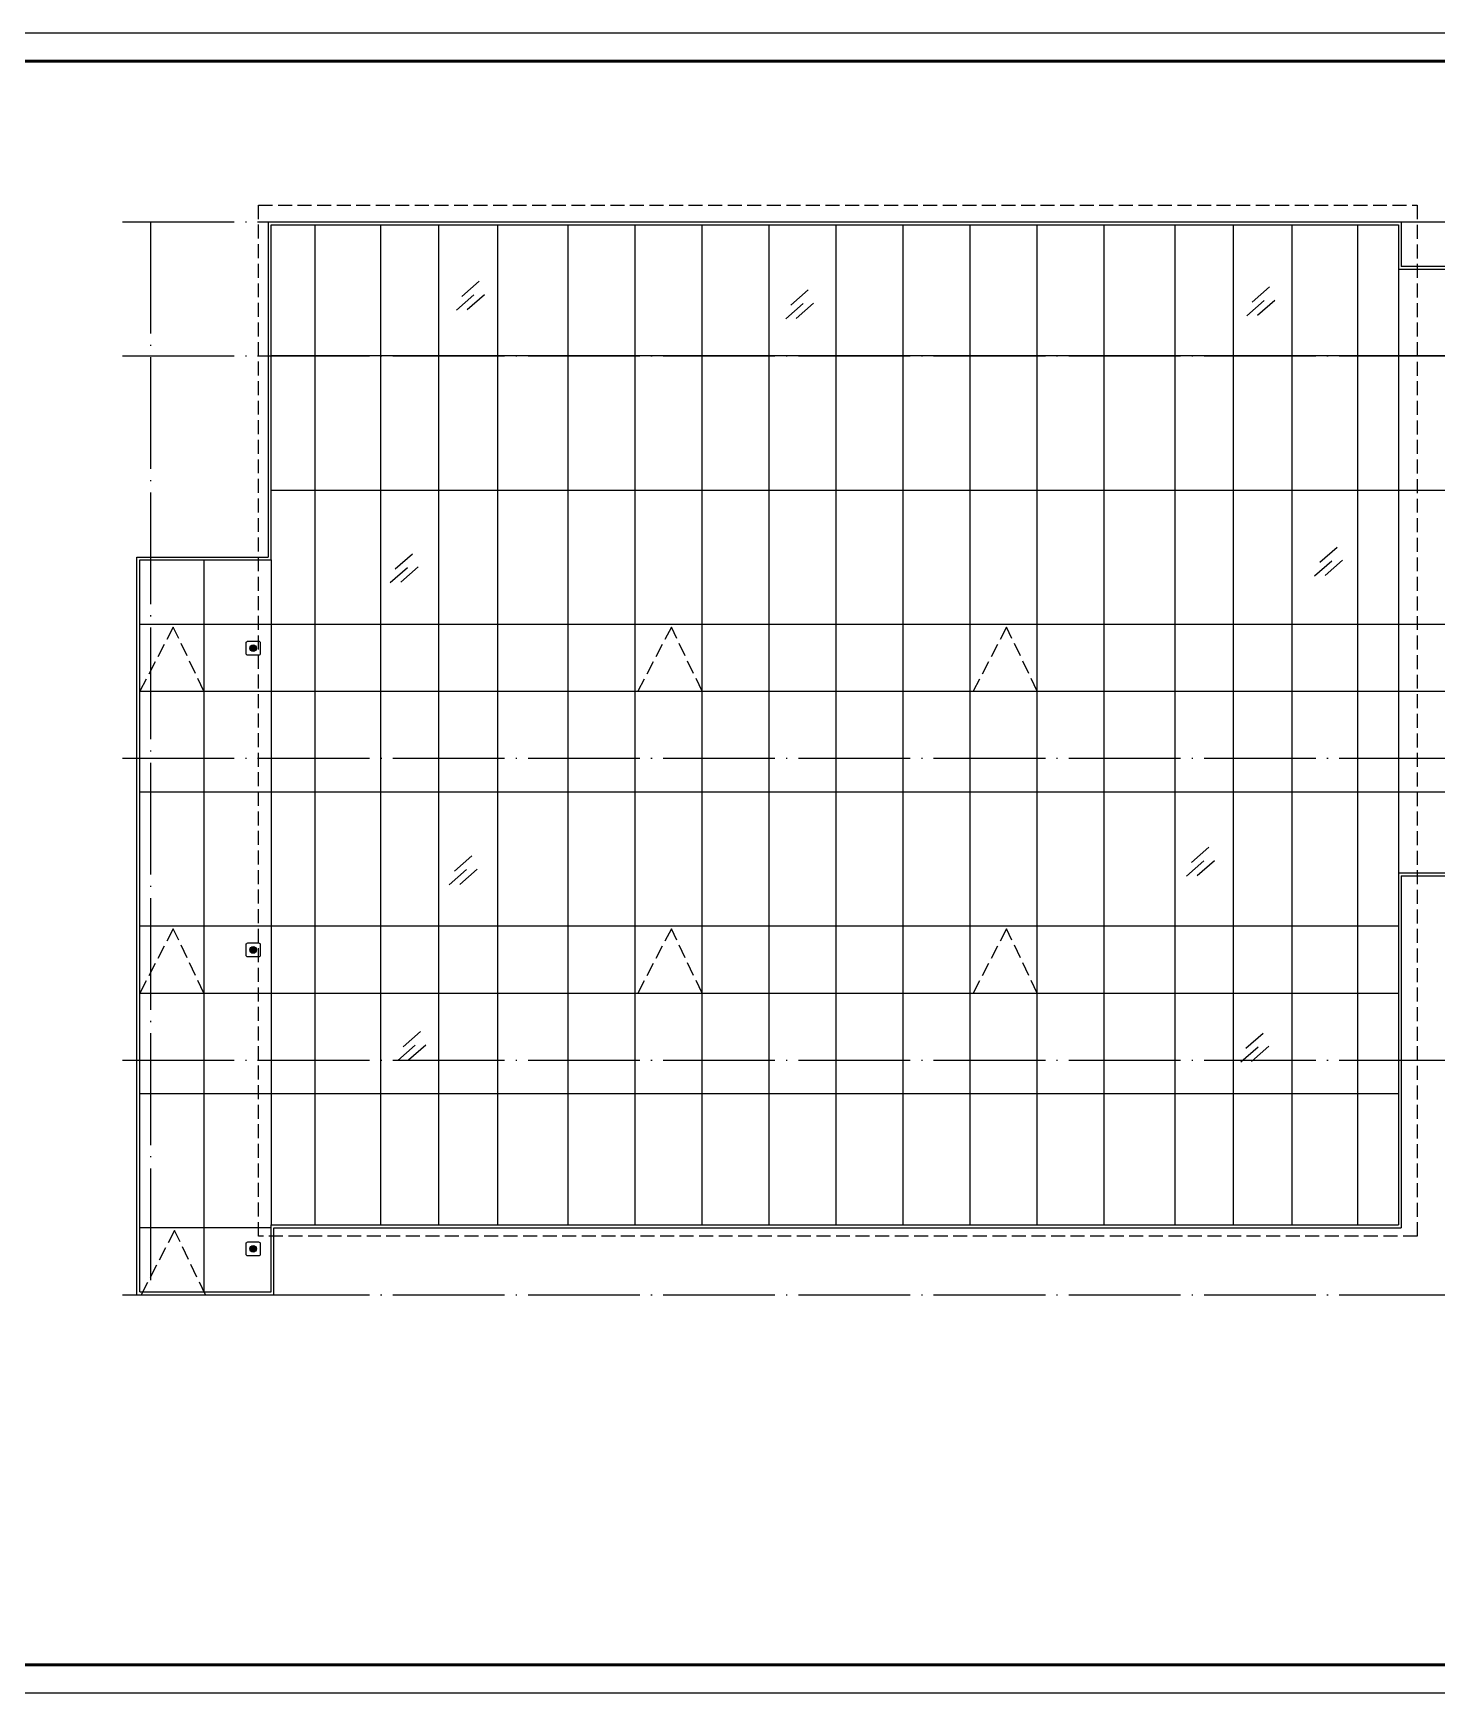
# Model space of a CAD drawing. Extents: x -737978 to 768813, y -372247 to 1140308.
# Drawn here: x -457338 to -432213, y -338663 to -308963 of the extents above; entities that cross this region are included whole.
import ezdxf

# ---------------------------------------------------------------- set-up
doc = ezdxf.new("R2010")
doc.units = 0
doc.header["$LTSCALE"] = 1000
doc.header["$MEASUREMENT"] = 0
doc.linetypes.add('DASH', pattern=[0.35, 0.25, -0.1])
doc.linetypes.add('DOTE', pattern=[2.42, 2, -0.2, 0.02, -0.2])
doc.layers.get('0').update_dxf_attribs({"linetype": 'CONTINUOUS'})
for name, color, linetype in [('A-WALL-GLAZ', 141, 'CONTINUOUS'), ('DOTE', 1, 'DOTE'), ('J-ELEV-立面门窗分格线', 155, 'CONTINUOUS'), ('PUB_TITLE', 4, 'CONTINUOUS'), ('门窗开启', 8, 'CONTINUOUS')]:
    doc.layers.add(name, color=color, linetype=linetype)

msp = doc.modelspace()

# ---------------------------------------------------------------- hatches: boundary and pattern name
h = msp.add_hatch(color=1)
h.dxf.hatch_style = 1
edge = h.paths.add_edge_path()
edge.add_arc((-453399.8, -319968.4), 60, 0, 360)
h = msp.add_hatch(color=1)
h.dxf.hatch_style = 1
edge = h.paths.add_edge_path()
edge.add_arc((-453399.8, -325368.4), 60, 0, 360)
h = msp.add_hatch(color=1)
h.dxf.hatch_style = 1
edge = h.paths.add_edge_path()
edge.add_arc((-453399.8, -330718.4), 60, 0, 360)

# ---------------------------------------------------------------- linework, layer by layer
for points in [[(-453274.8, -319873.4), (-453274.8, -320063.4, -0.4142136), (-453304.8, -320093.4), (-453494.8, -320093.4, -0.4142136), (-453524.8, -320063.4), (-453524.8, -319873.4, -0.4142136), (-453494.8, -319843.4), (-453304.8, -319843.4, -0.4142136)], [(-453274.8, -325273.4), (-453274.8, -325463.4, -0.4142136), (-453304.8, -325493.4), (-453494.8, -325493.4, -0.4142136), (-453524.8, -325463.4), (-453524.8, -325273.4, -0.4142136), (-453494.8, -325243.4), (-453304.8, -325243.4, -0.4142136)], [(-453274.8, -330623.4), (-453274.8, -330813.4, -0.4142136), (-453304.8, -330843.4), (-453494.8, -330843.4, -0.4142136), (-453524.8, -330813.4), (-453524.8, -330623.4, -0.4142136), (-453494.8, -330593.4), (-453304.8, -330593.4, -0.4142136)]]:
    msp.add_lwpolyline(points, format="xyb", close=True)
at = {"color": 1}
for centre in [(-453399.8, -319968.4), (-453399.8, -325368.4), (-453399.8, -330718.4)]:
    msp.add_circle(centre, 60, dxfattribs=at)
at = {"layer": 'A-WALL-GLAZ'}
for points in [[(-453130.3, -312339.4), (-453130.3, -318339.4)], [(-453130.3, -312339.4), (-432848.3, -312339.4)], [(-453080.3, -318389.4), (-453080.3, -312389.4)], [(-453080.3, -312389.4), (-432898.3, -312389.4)], [(-452294.3, -312389.4), (-452294.3, -330289.4)], [(-451121.3, -312389.4), (-451121.3, -330289.4)], [(-450074.3, -330289.4), (-450074.3, -312389.4)], [(-449027.3, -312389.4), (-449027.3, -330289.4)], [(-447764.3, -330289.4), (-447764.3, -312389.4)], [(-446564.3, -330289.4), (-446564.3, -312389.4)], [(-445364.3, -330289.4), (-445364.3, -312389.4)], [(-444164.3, -330289.4), (-444164.3, -312389.4)], [(-442964.3, -330289.4), (-442964.3, -312389.4)], [(-441764.3, -330289.4), (-441764.3, -312389.4)], [(-440564.3, -330289.4), (-440564.3, -312389.4)], [(-439364.3, -330289.4), (-439364.3, -312389.4)], [(-438164.3, -330289.4), (-438164.3, -312389.4)], [(-436901.3, -312389.4), (-436901.3, -330289.4)], [(-435854.3, -330289.4), (-435854.3, -312389.4)], [(-434807.3, -312389.4), (-434807.3, -330289.4)], [(-433634.3, -312389.4), (-433634.3, -330289.4)], [(-432898.3, -312389.4), (-432898.3, -330289.4)], [(-432848.3, -312339.4), (-432848.3, -313139.4)], [(-428638.3, -313189.4), (-432898.3, -313189.4)], [(-428588.3, -313139.4), (-432848.3, -313139.4)], [(-428638.3, -314739.4), (-453080.3, -314739.4)], [(-453080.3, -317139.4), (-428638.3, -317139.4)], [(-455480.3, -331539.4), (-455480.3, -318339.4)], [(-455480.3, -318339.4), (-453130.3, -318339.4)], [(-455430.3, -331489.4), (-455430.3, -318389.4)], [(-455430.3, -318389.4), (-453080.3, -318389.4)], [(-454280.3, -318389.4), (-454280.3, -331489.4)], [(-453080.3, -318389.4), (-453080.3, -330289.4)], [(-455430.3, -319539.4), (-428638.3, -319539.4)], [(-455430.3, -320739.4), (-428638.3, -320739.4)], [(-455430.3, -322539.4), (-428638.3, -322539.4)], [(-432898.3, -323989.4), (-428638.3, -323989.4)], [(-432848.3, -324039.4), (-428588.3, -324039.4)], [(-432848.3, -324039.4), (-432848.3, -330339.4)], [(-455430.3, -324939.4), (-432898.3, -324939.4)], [(-455430.3, -326139.4), (-432898.3, -326139.4)], [(-455430.3, -327939.4), (-432898.3, -327939.4)], [(-455480.3, -331539.4), (-453030.3, -331539.4), (-453030.3, -330339.4), (-432848.3, -330339.4)], [(-455430.3, -331489.4), (-453080.3, -331489.4), (-453080.3, -330289.4), (-432898.3, -330289.4)], [(-453080.3, -330339.4), (-455430.3, -330339.4)]]:
    msp.add_lwpolyline(points, dxfattribs=at)
at = {"layer": 'DOTE'}
for points in [[(-455739.6, -312339.4), (-424380.9, -312339.4)], [(-455240.3, -312339.4), (-455240.3, -331614.3)], [(-455739.6, -314739.4), (-424380.9, -314739.4)], [(-455739.6, -321939.4), (-424380.9, -321939.4)], [(-455739.6, -327339.4), (-424380.9, -327339.4)], [(-455739.6, -331539.4), (-424380.9, -331539.4)]]:
    msp.add_lwpolyline(points, dxfattribs=at)
at = {"layer": 'J-ELEV-立面门窗分格线', "color": 8, "linetype": 'DASH'}
msp.add_lwpolyline([(-453304.7, -330489.2), (-453304.7, -312042.8), (-432567, -312042.8), (-432567, -330489.2)], close=True, dxfattribs=at)
for points in [[(-454280.3, -320739.4), (-454830.3, -319589.4), (-455430.3, -320739.4)], [(-445364.3, -320739.4), (-445914.3, -319589.4), (-446514.3, -320739.4)], [(-439364.3, -320739.4), (-439914.3, -319589.4), (-440514.3, -320739.4)], [(-454280.3, -326139.4), (-454830.3, -324989.4), (-455430.3, -326139.4)], [(-445364.3, -326139.4), (-445914.3, -324989.4), (-446514.3, -326139.4)], [(-439364.3, -326139.4), (-439914.3, -324989.4), (-440514.3, -326139.4)], [(-454255.3, -331539.4), (-454805.3, -330389.4), (-455405.3, -331539.4)]]:
    msp.add_lwpolyline(points, dxfattribs=at)
at = {"layer": 'PUB_TITLE'}
msp.add_lwpolyline([(-482111.3, -338662.7), (-419061.3, -338662.7), (-419061.3, -308962.7), (-482111.3, -308962.7)], close=True, dxfattribs=at)
at = {"layer": 'PUB_TITLE', "const_width": 50}
msp.add_lwpolyline([(-480861.3, -338162.7), (-419561.3, -338162.7), (-419561.3, -309462.7), (-480861.3, -309462.7)], close=True, dxfattribs=at)
at = {"layer": '门窗开启'}
for points in [[(-449666.1, -313672.6), (-449355.9, -313399.8)], [(-443774.6, -313830.2), (-443464.4, -313557.4)], [(-435517.8, -313773.5), (-435207.6, -313500.8)], [(-449759.5, -313917.6), (-449449.3, -313644.8)], [(-449568.8, -313909.8), (-449258.7, -313637)], [(-443867.9, -314075.1), (-443557.8, -313802.4)], [(-443677.3, -314067.4), (-443367.1, -313794.6)], [(-435611.1, -314018.5), (-435301, -313745.7)], [(-435420.5, -314010.7), (-435110.3, -313737.9)], [(-450856, -318550.1), (-450545.8, -318277.3)], [(-434306.9, -318430.6), (-433996.8, -318157.8)], [(-450949.3, -318795), (-450639.2, -318522.3)], [(-450758.7, -318787.3), (-450448.5, -318514.5)], [(-434400.3, -318675.5), (-434090.1, -318402.8)], [(-434209.7, -318667.7), (-433899.5, -318395)], [(-449798.4, -323958.5), (-449488.2, -323685.8)], [(-436602.4, -323800.9), (-436292.2, -323528.2)], [(-449891.8, -324203.5), (-449581.6, -323930.7)], [(-449701.1, -324195.7), (-449391, -323923)], [(-436695.8, -324045.9), (-436385.6, -323773.1)], [(-436505.1, -324038.1), (-436194.9, -323765.4)], [(-450715.1, -327100.8), (-450404.9, -326828)], [(-435629.7, -327128.7), (-435319.5, -326855.9)], [(-450808.4, -327345.7), (-450498.3, -327073)], [(-450617.8, -327338), (-450307.6, -327065.2)], [(-435723, -327373.7), (-435412.9, -327100.9)], [(-435532.4, -327365.9), (-435222.2, -327093.1)]]:
    msp.add_lwpolyline(points, dxfattribs=at)

doc.saveas('drawing.dxf')
